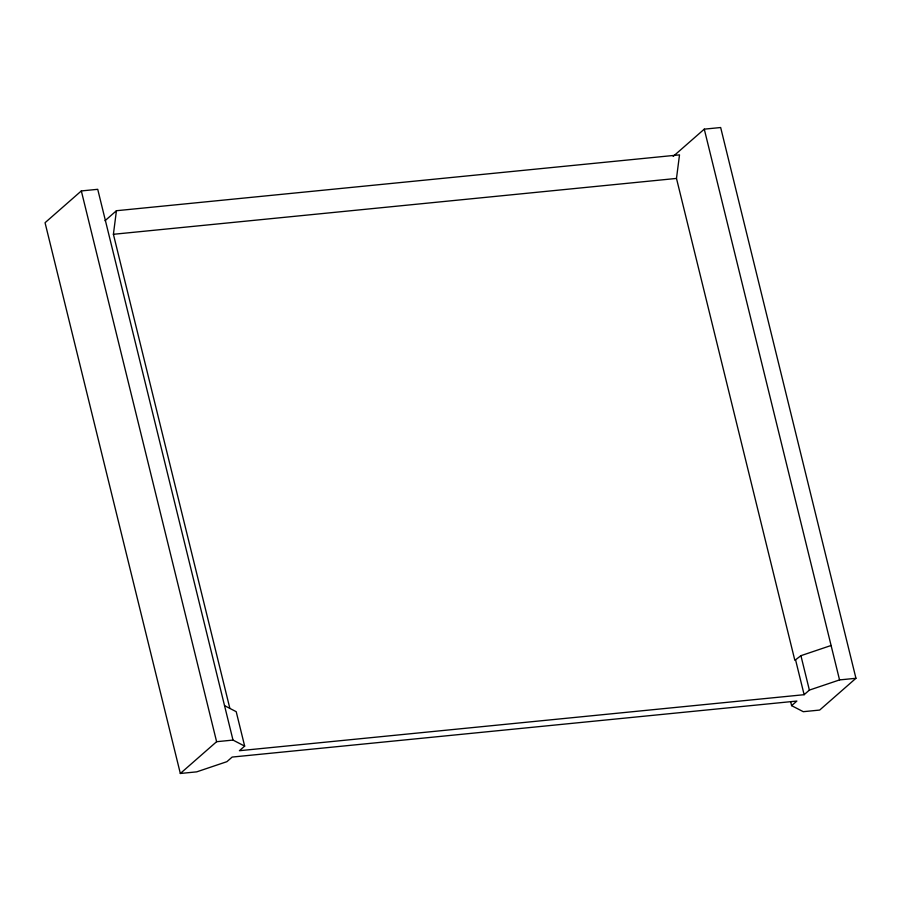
<?xml version="1.0" encoding="UTF-8"?>
<svg xmlns="http://www.w3.org/2000/svg" width="901" height="901" viewBox="0 0 901 901"><rect width="100%" height="100%" fill="white"/><g stroke="black" fill="none" stroke-linecap="round" stroke-linejoin="round"><path stroke-width="1.35" d="M229.766 708.017L113.402 234.294L116.432 210.721L679.512 154.871L676.482 178.432L794.851 660.354L800.921 655.68L831.105 645.488M855.95 678.284L839.552 679.917L809.38 690.098L804.131 694.694L239.407 750.713L244.667 746.118L232.999 740.081L97.725 189.311L81.327 190.933L45.05 222.716L180.335 773.475L196.722 771.853L226.906 761.672L232.154 757.065L796.867 701.057L791.619 705.652L803.275 711.689L819.673 710.067L855.95 678.284L720.665 127.525L704.278 129.147L673.182 156.38M105.034 220.711L116.432 210.721M180.335 773.475L216.612 741.703L232.999 740.081M113.402 234.294L676.482 178.432M224.552 705.652L236.208 711.689L244.667 746.118M704.278 129.147L839.552 679.917M800.921 655.68L809.38 690.098M795.673 660.275L804.131 694.694M790.639 701.688L791.619 705.652M81.327 190.933L216.612 741.703"/></g></svg>
